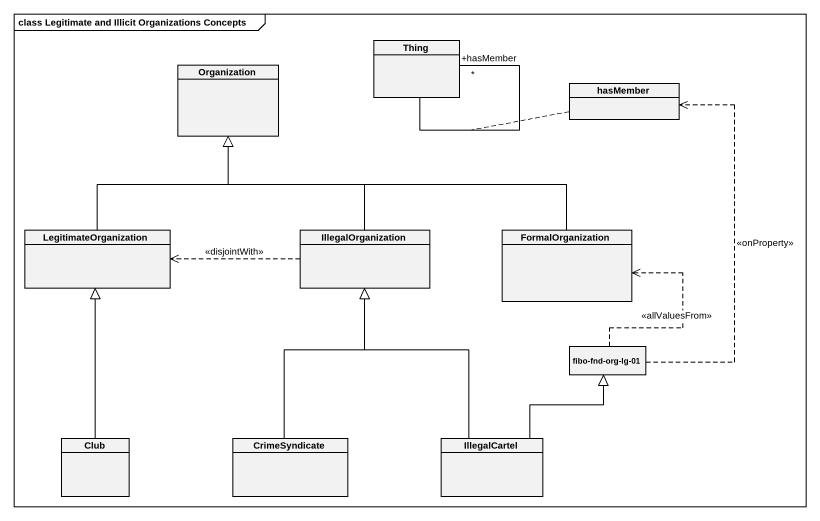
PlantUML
@startuml
mainframe class Legitimate and Illicit Organizations Concepts
hide circle
hide empty members
class Organization
class Thing
class hasMember
class LegitimateOrganization
class IllegalOrganization
class FormalOrganization
class "fibo-fnd-org-lg-01" as fibo_fnd_org_lg_01
class Club
class CrimeSyndicate
class IllegalCartel
Thing -- "+hasMember\n*" Thing
(Thing, Thing) .. hasMember
LegitimateOrganization -up-|> Organization
IllegalOrganization -up-|> Organization
IllegalOrganization .left.> LegitimateOrganization : <<disjointWith>>
FormalOrganization -left-|> Organization
fibo_fnd_org_lg_01 .up.> hasMember : <<onProperty>>
fibo_fnd_org_lg_01 .up.> FormalOrganization : <<allValuesFrom>>
Club -up-|> LegitimateOrganization
CrimeSyndicate -up-|> IllegalOrganization
IllegalCartel -up-|> IllegalOrganization
IllegalCartel -up-|> fibo_fnd_org_lg_01
@enduml
